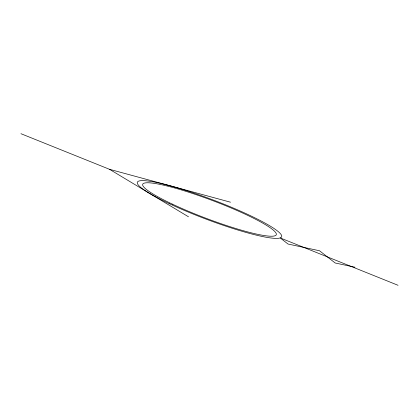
<?xml version="1.0" encoding="UTF-8"?>
<svg xmlns="http://www.w3.org/2000/svg" width="419" height="419" viewBox="0 0 419 419"><rect width="100%" height="100%" fill="white"/><g stroke="black" fill="none" stroke-linecap="round" stroke-linejoin="round"><path stroke-width="0.63" d="M354.977 267.217L335.169 262.985L319.519 250.761L288.031 244.036L280.206 237.924L398.05 285.297M20.95 133.703L109.506 169.302L230.502 202.204M109.506 169.302L188.498 216.796M169.433 203.728A77.138 10.203 20.7 0 0 281.599 236.903A77.138 10.203 20.7 0 0 177.467 187.874A77.138 10.203 20.7 0 0 169.433 203.728M172.429 204.158A71.377 9.438 20.7 0 0 276.215 234.855A71.377 9.438 20.7 0 0 179.856 189.488A71.377 9.438 20.7 0 0 172.429 204.158"/></g></svg>
